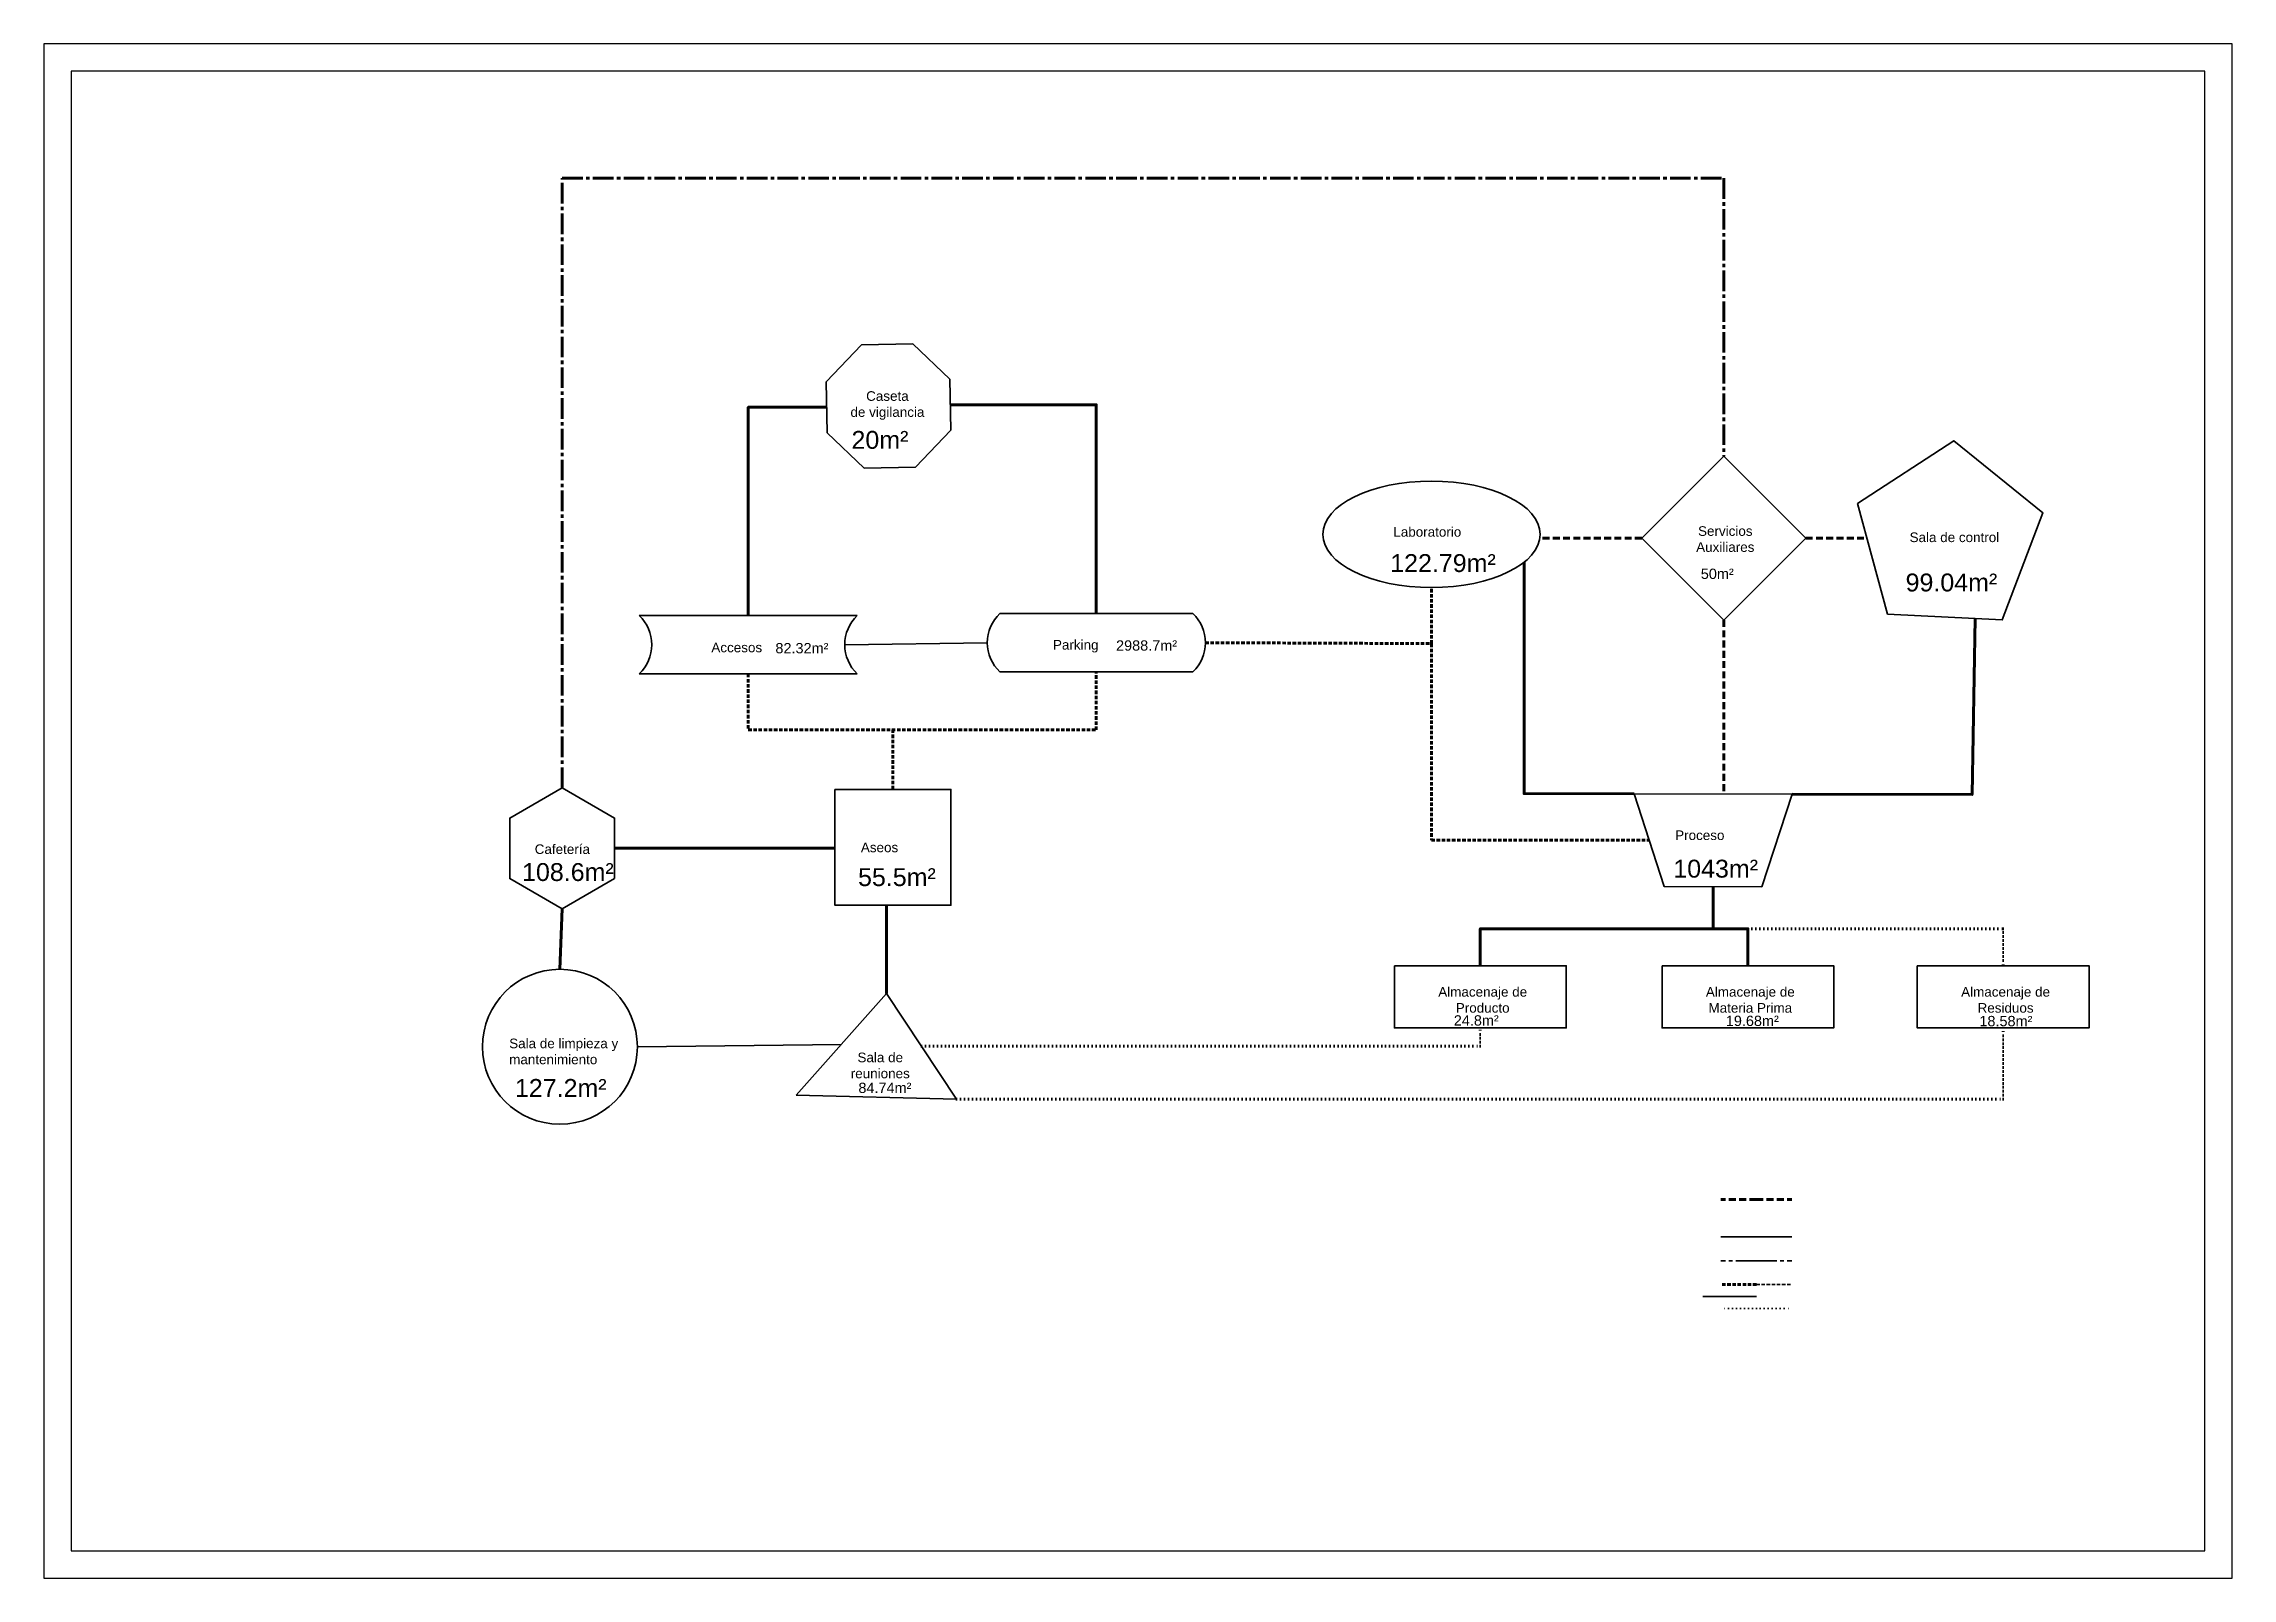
# Paper-space layout 'A3' of a CAD drawing. Header units: inches, sheet in millimetres. Extents: x 10 to 410, y 10 to 291.
import ezdxf

# ---------------------------------------------------------------- set-up
doc = ezdxf.new("R2010")
doc.units = ezdxf.units.IN
doc.header["$LTSCALE"] = 5
doc.header["$MEASUREMENT"] = 0
for name, pattern in [('CENTRO2', [1.125, 0.75, -0.125, 0.125, -0.125]), ('DASHED2', [0.375, 0.25, -0.125]), ('LÍNEAS_OCULTAS2', [0.1875, 0.125, -0.0625]), ('PUNTOS2', [0.125, 0, -0.125])]:
    doc.linetypes.add(name, pattern=pattern)
doc.styles.add('TEXTO_INSTRUMENTOS', font='arial.ttf', dxfattribs={"height": 1})

psp = doc.layouts.new('A3')

# ---------------------------------------------------------------- linework, layer by layer
at = {"color": 252, "linetype": 'DASHED2', "lineweight": 200, "true_color": 0x939598}
psp.add_line((317.07, 185.2), (317.07, 153.41), dxfattribs=at)
at = {"color": 254, "linetype": 'LÍNEAS_OCULTAS2', "lineweight": 200, "true_color": 0xd7ebd2}
for p, q in [((138.77, 175.37), (138.77, 165.12)), ((202.38, 165.12), (202.38, 175.74)), ((138.77, 165.12), (202.38, 165.12)), ((165.21, 154.26), (165.21, 165.12))]:
    psp.add_line(p, q, dxfattribs=at)
at = {"color": 1, "lineweight": 200}
for p, q in [((114.33, 143.48), (154.61, 143.48)), ((164.05, 116.95), (164.05, 133.07))]:
    psp.add_line(p, q, dxfattribs=at)
at = {"linetype": 'DASHED2', "lineweight": 200}
for q in [(316.53, 79.28), (329.51, 79.28)]:
    psp.add_line((323.02, 79.28), q, dxfattribs=at)
at = {"lineweight": 35}
for p, q in [((323.02, 72.44), (316.53, 72.44)), ((323.02, 72.44), (329.51, 72.44)), ((313.26, 61.52), (323.02, 61.52))]:
    psp.add_line(p, q, dxfattribs=at)
at = {"linetype": 'CENTRO2', "lineweight": 35}
for q in [(316.53, 68.07), (329.51, 68.07)]:
    psp.add_line((323.02, 68.07), q, dxfattribs=at)
at = {"linetype": 'LÍNEAS_OCULTAS2', "lineweight": 200}
psp.add_line((323.02, 63.7), (316.53, 63.7), dxfattribs=at)
at = {"linetype": 'LÍNEAS_OCULTAS2', "lineweight": 35}
psp.add_line((323.02, 63.7), (329.51, 63.7), dxfattribs=at)
at = {"linetype": 'PUNTOS2', "lineweight": 35}
for q in [(316.53, 59.34), (329.51, 59.34)]:
    psp.add_line((323.02, 59.34), q, dxfattribs=at)
for points in [[(10, 10), (410, 10), (410, 290.6), (10, 290.6)], [(15, 15), (405, 15), (405, 285.6), (15, 285.6)]]:
    psp.add_lwpolyline(points, close=True)
at = {"color": 252, "linetype": 'CENTRO2', "lineweight": 200, "true_color": 0x939598}
psp.add_lwpolyline([(104.76, 154.53), (104.76, 265.99), (317.07, 265.99), (317.07, 215.17)], dxfattribs=at)
at = {"lineweight": 35}
for points in [[(175.79, 219.92), (175.59, 229.28), (168.84, 235.75), (159.49, 235.55), (153.01, 228.8), (153.21, 219.45), (159.96, 212.98), (169.31, 213.17)], [(347.01, 186.3), (367.95, 185.25), (375.41, 204.84), (359.09, 218), (341.53, 206.54)], [(317.07, 185.2), (302.08, 200.19), (317.07, 215.17), (332.06, 200.19)], [(114.33, 137.95), (114.33, 149.01), (104.76, 154.53), (95.18, 149.01), (95.18, 137.95), (104.76, 132.42)], [(154.61, 154.26), (175.81, 154.26), (175.81, 133.07), (154.61, 133.07)], [(324.01, 136.43), (329.57, 153.37), (300.71, 153.45), (306.18, 136.47)], [(256.88, 122.01), (288.27, 122.01), (288.27, 110.64), (256.88, 110.64)], [(305.78, 122.01), (337.18, 122.01), (337.18, 110.64), (305.78, 110.64)], [(352.44, 122.01), (383.84, 122.01), (383.84, 110.64), (352.44, 110.64)]]:
    psp.add_lwpolyline(points, close=True, dxfattribs=at)
at = {"color": 30, "lineweight": 200, "true_color": 0xf26722}
for points in [[(138.77, 186.05), (138.77, 224.13), (153.11, 224.13)], [(175.69, 224.6), (202.38, 224.6), (202.38, 186.42)]]:
    psp.add_lwpolyline(points, dxfattribs=at)
at = {"color": 141, "linetype": 'DASHED2', "lineweight": 200, "true_color": 0xadddf7}
for points in [[(302.08, 200.19), (283.44, 200.19)], [(332.06, 200.19), (343.25, 200.19)]]:
    psp.add_lwpolyline(points, dxfattribs=at)
at = {"color": 5, "lineweight": 200}
for points in [[(300.71, 153.45), (280.57, 153.5), (280.57, 195.8)], [(329.57, 153.37), (362.45, 153.29), (363.03, 185.5)]]:
    psp.add_lwpolyline(points, dxfattribs=at)
at = {"color": 254, "linetype": 'LÍNEAS_OCULTAS2', "lineweight": 200, "true_color": 0xd7ebd2}
for points in [[(222.32, 181.08), (263.64, 180.91), (263.64, 191.15)], [(263.64, 180.91), (263.64, 144.96), (303.45, 144.96)]]:
    psp.add_lwpolyline(points, dxfattribs=at)
at = {"lineweight": 35}
for points in [[(118.83, 186.05), (158.7, 186.05)], [(184.75, 186.42), (220.02, 186.42)], [(156.4, 180.71), (182.45, 181.08)], [(158.7, 175.37), (118.83, 175.37)], [(220.02, 175.74), (184.75, 175.74)], [(147.54, 98.31), (164.05, 116.95), (176.84, 97.6), (147.54, 98.31)], [(118.49, 107.19), (155.79, 107.63)]]:
    psp.add_lwpolyline(points, dxfattribs=at)
at = {"color": 1, "lineweight": 200}
for points in [[(315.1, 136.45), (315.1, 128.78), (272.57, 128.78), (272.57, 122.01)], [(315.1, 128.78), (321.48, 128.78), (321.48, 122.01)]]:
    psp.add_lwpolyline(points, dxfattribs=at)
at = {"color": 254, "lineweight": 200, "true_color": 0xd7ebd2}
psp.add_lwpolyline([(104.76, 132.42), (104.34, 121.35)], dxfattribs=at)
at = {"color": 30, "linetype": 'PUNTOS2', "lineweight": 200, "true_color": 0xf26722}
psp.add_lwpolyline([(321.48, 128.78), (368.14, 128.78), (368.14, 122.01)], dxfattribs=at)
at = {"color": 252, "linetype": 'PUNTOS2', "lineweight": 200, "true_color": 0x939598}
for points in [[(170.44, 107.28), (272.57, 107.28), (272.57, 110.64)], [(176.84, 97.6), (368.14, 97.6), (368.14, 110.64)]]:
    psp.add_lwpolyline(points, dxfattribs=at)
at = {"lineweight": 35}
psp.add_circle((104.34, 107.19), 14.16, dxfattribs=at)
for centre, start, end in [((113.78, 180.71), 313.4384, 46.5616), ((163.76, 180.71), 133.4384, 226.5616), ((189.81, 181.08), 133.4384, 226.5616), ((214.96, 181.08), 313.4384, 46.5616)]:
    psp.add_arc(centre, 7.36, start, end, dxfattribs=at)
psp.add_ellipse((263.64, 200.89), major_axis=(19.86, 0), ratio=0.490228, dxfattribs=at)

# ---------------------------------------------------------------- texts
at = {"lineweight": 35, "attachment_point": 1, "style": 'TEXTO_INSTRUMENTOS'}
for s, width, gutter_width, insert, char_height in [('\\pxi-2,l3,qc,t3;Caseta \\Pde vigilancia', 20.4096, 5, (153.12, 227.06), 1.7581), ('20m²', 49.8587, 16.35, (157.63, 219.8), 3.27), ('\\pxi-2,l3,t3;Laboratorio', 20.4096, 5, (254.91, 202.22), 1.7581), ('\\pxi-2,l3,qc,t3;Servicios\\PAuxiliares', 20.4096, 5, (306.26, 202.37), 1.7581), ('\\pxi-2,l3,t3;Sala de control', 20.4096, 5, (349.27, 201.23), 1.7581), ('122.79m²', 49.8587, 16.35, (256.1, 197.27), 3.27), ('50m²', 28.8241, 9.45, (312.87, 194.62), 1.89), ('99.04m²', 49.8587, 16.35, (350.3, 193.72), 3.27), ('Accesos', 20.4096, 5, (132.02, 181.08), 1.758), ('82.32m²', 28.8241, 9.45, (143.73, 181.02), 1.89), ('\\pxi-2,l3,t3;Parking', 20.4096, 5, (192.7, 181.57), 1.7581), ('2988.7m²', 28.8241, 9.45, (205.99, 181.51), 1.89), ('\\pxi-2,l3,t3;Cafetería', 20.4096, 5, (97.98, 144.2), 1.7581), ('\\pxi-2,l3,t3;Aseos', 20.4096, 5, (157.59, 144.52), 1.7581), ('Proceso', 20.4096, 5, (308.18, 146.75), 1.758), ('108.6m²', 49.8587, 16.35, (97.42, 140.77), 3.27), ('1043m²', 49.8587, 16.35, (307.84, 141.39), 3.27), ('55.5m²', 49.8587, 16.35, (158.83, 139.84), 3.27), ('\\pxqc;Almacenaje de \\PProducto', 20.4096, 5, (262.8, 118.11), 1.7581), ('\\pxqc;Almacenaje de \\PMateria Prima', 20.4096, 5, (311.71, 118.11), 1.7581), ('\\pxqc;Almacenaje de \\PResiduos', 20.4096, 5, (358.37, 118.11), 1.7581), ('24.8m²', 28.8241, 9.45, (267.72, 112.95), 1.89), ('19.68m²', 28.8241, 9.45, (317.44, 112.87), 1.89), ('18.58m²', 28.8241, 9.45, (363.79, 112.83), 1.89), ('Sala de limpieza y mantenimiento', 20.4096, 5, (95.07, 108.68), 1.7581), ('\\pxi-2,l3,qc,t3;Sala de\\Preuniones', 20.4096, 5, (151.81, 106.12), 1.7581), ('127.2m²', 49.8587, 16.35, (96.12, 101.29), 3.27), ('84.74m²', 28.8241, 9.45, (158.9, 100.62), 1.89)]:
    psp.add_mtext_dynamic_manual_height_columns(s, width=width, gutter_width=gutter_width, heights=[0], dxfattribs=dict(at, insert=insert, char_height=char_height))

doc.saveas('drawing.dxf')
